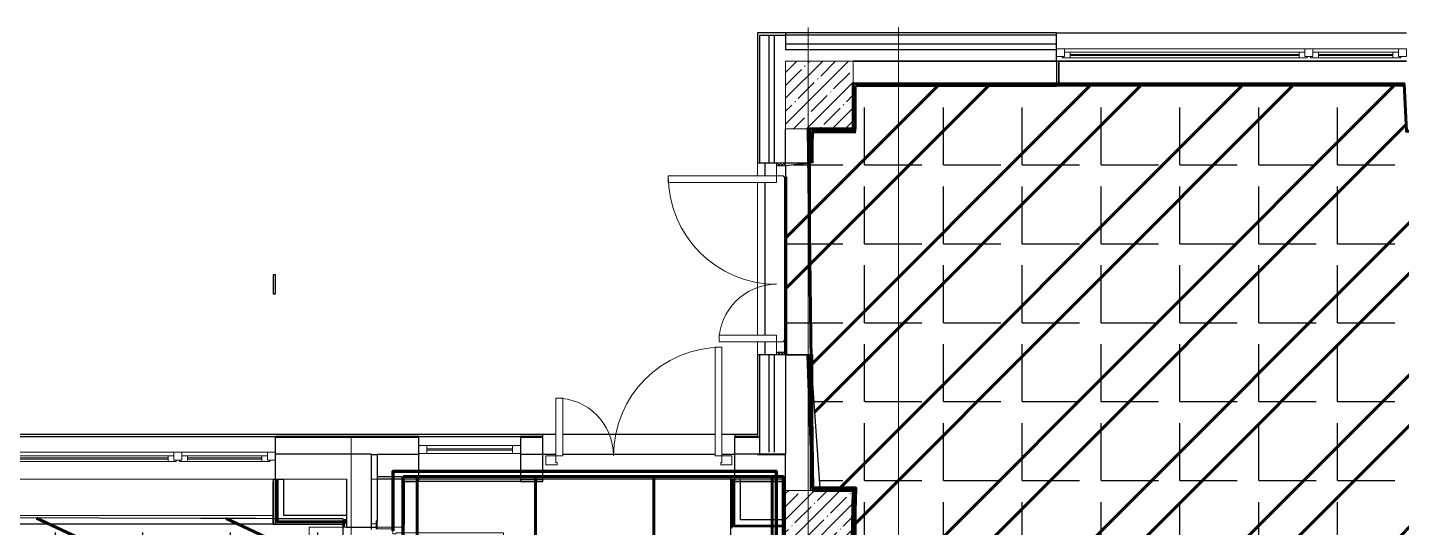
# Model space of a CAD drawing. Header units: millimetres. Extents: x -164500 to 426394, y -51911 to 102118.
# Drawn here: x 35508 to 47682, y 22836 to 27262 of the extents above; entities that cross this region are included whole.
import ezdxf

# ---------------------------------------------------------------- set-up
doc = ezdxf.new("R2010")
doc.units = ezdxf.units.MM
for name, color, linetype, lineweight in [('0) шлифовка', 5, 'Continuous', 60), ('196 1-3 этаж гидро изол', 6, 'Continuous', 60), ('284 стык. профилей', 1, 'Continuous', 120), ('374 ПК-4', 211, 'Continuous', 120), ('384 ПК-3', 30, 'Continuous', 120), ('469 плитка КР10 лестницы', 130, 'Continuous', 60), ('A-DOOR-2', 7, 'Continuous', 5), ('A-DOOR-FRAM-2', 7, 'Continuous', 5), ('A-FLOR', 7, 'Continuous', 9), ('A-GLAZ', 7, 'Continuous', 9), ('A-GLAZ-1', 7, 'Continuous', 5), ('A-WALL', 7, 'Continuous', 5), ('S-COLS-1', 7, 'Continuous', 5), ('Оси', 7, 'Continuous', 9)]:
    doc.layers.add(name, color=color, linetype=linetype, lineweight=lineweight)
doc.layers.add('1.1) плитка  КР1', color=40, linetype='Continuous')
doc.layers.add('1.1.1) Плитка КР1 Остаток', color=52, linetype='Continuous')
doc.layers.add('A-DOOR-1', color=7, linetype='Continuous', lineweight=5, true_color=0xc0c0c0)
doc.layers.add('A-DOOR-FRAM-1', color=7, linetype='Continuous', lineweight=5, true_color=0xc0c0c0)

# ---------------------------------------------------------------- blocks, each defined once
blk = doc.blocks.new('BSC_Колонна _Прямоугольная - 600х600-V29-Объем проектирования 1 этажа')
at = {"layer": 'S-COLS-1'}
h = blk.add_hatch(dxfattribs=at)
h.set_pattern_fill('FP_55', color=256, style=0, pattern_type=2)
h.set_pattern_definition([(45, (-42460, -26800), (-114.04925, 114.04925), []), (45, (-42345.95, -26800), (-114.04925, 114.04925), [201.613, -40.323, 6.706, -33.617])])
h.paths.add_polyline_path([(274, -300), (300, -300), (300, 300), (-300, 300), (-300, -300), (200, -300)])
for p, q in [((300, 300), (-300, 300)), ((-300, 300), (-300, -300)), ((300, -300), (300, 300)), ((-300, -300), (300, -300))]:
    blk.add_line(p, q, dxfattribs=at)
blk = doc.blocks.new('BSC_Колонна _Прямоугольная - 600х600-V42-Объем проектирования 1 этажа')
at = {"layer": 'S-COLS-1'}
h = blk.add_hatch(dxfattribs=at)
h.set_pattern_fill('FP_68', color=256, style=0, pattern_type=2)
h.set_pattern_definition([(45, (-42460, -23000), (-114.04925, 114.04925), []), (45, (-42345.95, -23000), (-114.04925, 114.04925), [201.613, -40.323, 6.706, -33.617])])
h.paths.add_polyline_path([(-300, -300), (300, -300), (300, 300), (-300, 300), (-300, -218)])
for p, q in [((300, 300), (-300, 300)), ((-300, 300), (-300, -300)), ((300, -300), (300, 300)), ((-300, -300), (300, -300))]:
    blk.add_line(p, q, dxfattribs=at)
blk = doc.blocks.new('110_Дверь_СКБ_2Ст - Д-1 Лестничная клетка EIS60-V94-Объем проектирования 1 этажа')
at = {"layer": 'A-DOOR-1'}
for p, q in [((-637.5, 1010), (-637.5, 110)), ((-587.5, 1010), (-637.5, 1010)), ((-587.5, 110), (-587.5, 1010)), ((662.5, 510), (612.5, 510)), ((612.5, 510), (612.5, 110)), ((662.5, 110), (662.5, 510)), ((-637.5, 110), (-587.5, 110)), ((612.5, 110), (662.5, 110))]:
    blk.add_line(p, q, dxfattribs=at)
for centre, radius, start, end in [((-637.5, 110), 900, 0, 90), ((662.5, 110), 400, 90, 180)]:
    blk.add_arc(centre, radius, start, end, dxfattribs=at)
at = {"layer": 'A-DOOR-FRAM-1'}
for p, q in [((-672.5, 118), (-742.5, 118)), ((-742.5, 118), (-742.5, 110)), ((-742.5, 110), (-672.5, 110)), ((-637.5, 110), (-687.5, 110)), ((-687.5, 110), (-687.5, 30)), ((-687.5, 30), (-627.5, 30)), ((-672.5, 30), (-687.5, 30)), ((-687.5, 30), (-687.5, -110)), ((-672.5, 110), (-672.5, 118)), ((-672.5, -110), (-672.5, 30)), ((-637.5, 60), (-637.5, 110)), ((-627.5, 60), (-637.5, 60)), ((-627.5, 30), (-627.5, 60)), ((662.5, 60), (652.5, 60)), ((652.5, 60), (652.5, 30)), ((652.5, 30), (712.5, 30)), ((662.5, 110), (662.5, 60)), ((712.5, 110), (662.5, 110)), ((767.5, 118), (697.5, 118)), ((697.5, 118), (697.5, 110)), ((697.5, 110), (767.5, 110)), ((712.5, 30), (697.5, 30)), ((697.5, 30), (697.5, -110)), ((712.5, 30), (712.5, 110)), ((712.5, -110), (712.5, 30)), ((767.5, 110), (767.5, 118)), ((-672.5, -110), (-742.5, -110)), ((-742.5, -110), (-742.5, -118)), ((-742.5, -118), (-672.5, -118)), ((-687.5, -110), (-672.5, -110)), ((-672.5, -118), (-672.5, -110)), ((697.5, -110), (712.5, -110)), ((767.5, -110), (697.5, -110)), ((697.5, -110), (697.5, -118)), ((697.5, -118), (767.5, -118)), ((767.5, -118), (767.5, -110))]:
    blk.add_line(p, q, dxfattribs=at)
blk = doc.blocks.new('120_Окно_СКБ_2Ст - 120_Окно_СКБ_2Ст 3100х2500 _мал_створка слева_-V95-Объем проектирования 1 этажа')
at = {"layer": 'A-GLAZ'}
for p, q in [((-1550, -127), (-1550, -57)), ((-1550, -57), (-1480, -57)), ((-1480, -57), (-1480, -127)), ((650, -87), (-1480, -87)), ((-1480, -87), (-1480, -127)), ((-1430, -137), (-1430, -87)), ((600, -137), (600, -87)), ((650, -127), (650, -57)), ((650, -57), (720, -57)), ((650, -127), (650, -87)), ((720, -57), (720, -127)), ((1480, -87), (720, -87)), ((720, -87), (720, -127)), ((770, -137), (770, -87)), ((1430, -137), (1430, -87)), ((1480, -127), (1480, -57)), ((1480, -57), (1550, -57)), ((1480, -127), (1480, -87)), ((1550, -57), (1550, -127)), ((-1480, -127), (-1550, -127)), ((-1480, -127), (-1500, -127)), ((-1500, -127), (-1500, -137)), ((-1500, -137), (670, -137)), ((670, -137), (-1500, -137)), ((720, -127), (650, -127)), ((670, -127), (650, -127)), ((670, -137), (670, -127)), ((720, -127), (700, -127)), ((700, -127), (700, -137)), ((700, -137), (1500, -137)), ((1500, -137), (700, -137)), ((1550, -127), (1480, -127)), ((1500, -127), (1480, -127)), ((1500, -137), (1500, -127))]:
    blk.add_line(p, q, dxfattribs=at)
at = {"layer": 'A-GLAZ-1'}
for p, q in [((1550, -57), (-1550, -57)), ((-1430, -107), (600, -107)), ((600, -117), (-1430, -117)), ((770, -107), (1430, -107)), ((1430, -117), (770, -117)), ((-1550, -127), (-1500, -127)), ((670, -127), (700, -127)), ((1500, -127), (1550, -127))]:
    blk.add_line(p, q, dxfattribs=at)
blk = doc.blocks.new('110_Дверь_СКБ_2Ст_Наружная - ДН-1_л__ Двухстворчатая 1350 х3200 _ЛК_ в свету с верхним остеклением 2-22448815-Объем проектирования 1 этажа')
at = {"layer": 'A-DOOR-1'}
for p, q in [((754.5, 869), (694.5, 869)), ((694.5, 869), (694.5, -91)), ((754.5, -91), (754.5, 869)), ((-715.5, 419), (-715.5, -91)), ((-655.5, 419), (-715.5, 419)), ((-655.5, -91), (-655.5, 419)), ((-715.5, -91), (-655.5, -91)), ((694.5, -91), (754.5, -91))]:
    blk.add_line(p, q, dxfattribs=at)
for centre, radius, start, end in [((754.5, -91), 960, 90, 180), ((-715.5, -91), 510, 0, 90)]:
    blk.add_arc(centre, radius, start, end, dxfattribs=at)
at = {"layer": 'A-DOOR-FRAM-1'}
for p, q in [((-715.5, -91), (-805.5, -91)), ((-805.5, -91), (-805.5, -171)), ((-715.5, -151), (-715.5, -91)), ((754.5, -91), (754.5, -151)), ((844.5, -91), (754.5, -91)), ((844.5, -171), (844.5, -91)), ((-805.5, -171), (-705.5, -171)), ((-705.5, -151), (-715.5, -151)), ((-705.5, -171), (-705.5, -151)), ((754.5, -151), (744.5, -151)), ((744.5, -151), (744.5, -171)), ((744.5, -171), (844.5, -171))]:
    blk.add_line(p, q, dxfattribs=at)
blk = doc.blocks.new('120_Окно_СКБ_2Ст - 120_Окно_СКБ_2Ст 3100х2500 _мал_створка слева_-22273855-Объем проектирования 1 этажа')
at = {"layer": 'A-GLAZ'}
for p, q in [((-1550, -75), (-1550, -5)), ((-1550, -5), (-1480, -5)), ((-1480, -75), (-1550, -75)), ((-1480, -75), (-1500, -75)), ((-1500, -75), (-1500, -85)), ((-1500, -85), (670, -85)), ((670, -85), (-1500, -85)), ((-1480, -5), (-1480, -75)), ((650, -35), (-1480, -35)), ((-1480, -35), (-1480, -75)), ((-1430, -85), (-1430, -35)), ((600, -85), (600, -35)), ((650, -75), (650, -5)), ((650, -5), (720, -5)), ((650, -75), (650, -35)), ((720, -75), (650, -75)), ((670, -75), (650, -75)), ((670, -85), (670, -75)), ((720, -75), (700, -75)), ((700, -75), (700, -85)), ((700, -85), (1500, -85)), ((1500, -85), (700, -85)), ((720, -5), (720, -75)), ((1480, -35), (720, -35)), ((720, -35), (720, -75)), ((770, -85), (770, -35)), ((1430, -85), (1430, -35)), ((1480, -75), (1480, -5)), ((1480, -5), (1550, -5)), ((1480, -75), (1480, -35)), ((1550, -75), (1480, -75)), ((1500, -75), (1480, -75)), ((1500, -85), (1500, -75)), ((1550, -5), (1550, -75))]:
    blk.add_line(p, q, dxfattribs=at)
at = {"layer": 'A-GLAZ-1'}
for p, q in [((1550, -5), (-1550, -5)), ((-1550, -75), (-1500, -75)), ((-1430, -55), (600, -55)), ((600, -65), (-1430, -65)), ((670, -75), (700, -75)), ((770, -55), (1430, -55)), ((1430, -65), (770, -65)), ((1500, -75), (1550, -75))]:
    blk.add_line(p, q, dxfattribs=at)
blk = doc.blocks.new('120_Окно_СКБ_1Ст - 120_Окно_СКБ_1Ст 900х2500_h_ глухое-23537403-Объем проектирования 1 этажа')
at = {"layer": 'A-GLAZ'}
for p, q in [((-450, -67), (-450, 3)), ((-450, 3), (-380, 3)), ((-380, 3), (-380, -67)), ((380, -67), (380, 3)), ((380, 3), (450, 3)), ((450, 3), (450, -67)), ((-380, -67), (-450, -67)), ((450, -67), (380, -67))]:
    blk.add_line(p, q, dxfattribs=at)
at = {"layer": 'A-GLAZ-1'}
for p, q in [((450, 3), (-450, 3)), ((-450, -67), (450, -67)), ((380, -27), (-380, -27)), ((380, -37), (-380, -37))]:
    blk.add_line(p, q, dxfattribs=at)
blk = doc.blocks.new('110_Дверь_СКБ_2Ст_Наружная - ДН-1_л__ Двухстворчатая 1350 х3200 _ЛК_ в свету с верхним остеклением EI30-23529464-Объем проектирования 1 этажа')
at = {"layer": 'A-DOOR-2'}
h = blk.add_hatch(dxfattribs=at)
h.set_pattern_fill('FP_168', color=256, style=0, pattern_type=2)
h.set_pattern_definition([(135, (1451.41, 189.685), (-14.14214, -14.14214), []), (225, (1451.41, 189.685), (14.14214, -14.14214), [])])
h.paths.add_polyline_path([(844.5, -125), (869.5, -125), (869.5, -45), (844.5, -45), (844.5, -105)])
at = {"layer": 'A-DOOR-FRAM-2'}
h = blk.add_hatch(dxfattribs=at)
h.set_pattern_fill('FP_169', color=256, style=0, pattern_type=2)
h.set_pattern_definition([(45, (-671.384, 189.685), (-14.1421, 14.1421), []), (135, (-671.384, 189.685), (-14.1421, -14.1421), [])])
h.paths.add_polyline_path([(-830.5, -45), (-830.5, -125), (-805.5, -125), (-805.5, -45)])
at = {"layer": 'A-DOOR-1'}
for p, q in [((754.5, 915), (694.5, 915)), ((694.5, 915), (694.5, -45)), ((754.5, -45), (754.5, 915)), ((-715.5, 465), (-715.5, -45)), ((-655.5, 465), (-715.5, 465)), ((-655.5, -45), (-655.5, 465)), ((-715.5, -45), (-655.5, -45)), ((694.5, -45), (754.5, -45))]:
    blk.add_line(p, q, dxfattribs=at)
for centre, radius, start, end in [((754.5, -45), 960, 90, 180), ((-715.5, -45), 510, 0, 90)]:
    blk.add_arc(centre, radius, start, end, dxfattribs=at)
at = {"layer": 'A-DOOR-FRAM-1'}
for p, q in [((-805.5, -45), (-830.5, -45)), ((-830.5, -45), (-830.5, -125)), ((-715.5, -45), (-805.5, -45)), ((-805.5, -45), (-805.5, -125)), ((-805.5, -125), (-805.5, -45)), ((-715.5, -105), (-715.5, -45)), ((-705.5, -105), (-715.5, -105)), ((-705.5, -125), (-705.5, -105)), ((754.5, -105), (744.5, -105)), ((744.5, -105), (744.5, -125)), ((754.5, -45), (754.5, -105)), ((844.5, -45), (754.5, -45)), ((844.5, -125), (844.5, -45)), ((869.5, -45), (844.5, -45)), ((844.5, -45), (844.5, -125)), ((869.5, -125), (869.5, -45)), ((-830.5, -125), (-805.5, -125)), ((-805.5, -125), (-705.5, -125)), ((744.5, -125), (844.5, -125)), ((844.5, -125), (869.5, -125))]:
    blk.add_line(p, q, dxfattribs=at)
blk = doc.blocks.new('Зашивка приборов отопления11 - Зашивка приборов отопления-33278624-Объем проектирования 1 этажа')
at = {"layer": 'A-WALL'}
for p, q in [((37620, 23400), (34560, 23400)), ((34560, 23079), (37620, 23079)), ((37620, 23079), (34560, 23079)), ((34560, 23004), (37620, 23004))]:
    blk.add_line(p, q, dxfattribs=at)

msp = doc.modelspace()

# ---------------------------------------------------------------- hatches: boundary and pattern name
at = {"layer": '0) шлифовка', "true_color": 0x2776bb}
h = msp.add_hatch(dxfattribs=at)
h.set_pattern_fill('ANSI31', color=152, scale=222, angle=110)
h.set_pattern_definition([(155, (205553.1, 26879), (-297.8825, -638.811), [])])
h.paths.add_polyline_path([(28087.437, 10813.069), (28066.437, 10813.119), (28059.493, 7854.627), (30229.487, 7849.533), (30229.397, 7811.533), (32729.391, 7805.665), (32729.48, 7843.664), (38538.464, 7830.028), (38544.938, 10588.021), (37994.939, 10589.312), (37996.212, 11131.31), (38276.211, 11130.653), (38303.868, 22912.621), (37674.37, 22914.098), (37531.861, 22914.433), (37044.872, 22915.576), (37044.874, 22916.576), (35244.879, 22920.801), (35244.876, 22919.801), (34757.887, 22920.944), (34615.378, 22921.279), (34285.879, 22922.052), (34264.18, 13678.078), (28094.197, 13692.561)])
h.paths.add_polyline_path([(38543.342, 9908.035), (38804.702, 9908.035), (38804.702, 7853.938), (38543.342, 7853.938)])
h.paths.add_polyline_path([(38824.702, 22789.216), (38314.702, 22789.216), (38314.702, 21459.216), (38824.702, 21459.216)])
at = {"layer": '1.1) плитка  КР1'}
h = msp.add_hatch(dxfattribs=at)
h.set_pattern_fill('ANGLE', color=256, scale=100)
h.set_pattern_definition([(0, (42224.7, 26743.94), (0, 698.5), [508, -190.5]), (90, (42224.7, 26743.94), (-698.5, 4e-14), [508, -190.5])])
h.paths.add_polyline_path([(54824.702, 12184.438), (54834.702, 11783.938), (56619.963, 11784.938), (56619.963, 15695.731), (57414.702, 15695.731), (57386.702, 18691.938), (57966.702, 18821.523), (57966.702, 20355.938), (51436.702, 20355.938), (51436.702, 26313.938), (50903.702, 26313.938), (50903.702, 26722.938), (48844.702, 26743.938), (48845.702, 26343.438), (47749.702, 26343.438), (47724.702, 26363.938), (47703.702, 26742.938), (42845.702, 26742.938), (42845.702, 26363.938), (42465.702, 26343.938), (42465.702, 26063.938), (42224.702, 26038.938), (42224.702, 24363.938), (42444.702, 24363.938), (42527.875, 23183.938), (42845.702, 23184.938), (42845.702, 21962.938), (42465.702, 21962.938), (42465.702, 20164.938), (42824.702, 20164.938), (42845.702, 19563.938), (42465.702, 19562.938), (42465.702, 17764.938), (42845.702, 17764.938), (42845.702, 16542.938), (42465.702, 16542.938), (42465.702, 14971.895), (45995.724, 14966.395), (46024.702, 11803.938), (48203.702, 11773.938), (48203.702, 12184.938), (48845.702, 12184.938), (48895.702, 11803.938), (51723.702, 11803.938), (51723.702, 12163.938), (52422.44, 12184.938), (52378.571, 11763.938), (54214.702, 11783.938), (54214.702, 12225.418), (54832.702, 12225.418)])
edge = h.paths.add_edge_path(flags=16)
edge.add_arc((48509.596, 16886.524), 491.712, 0, 360)
edge = h.paths.add_edge_path(flags=16)
edge.add_arc((54504.756, 16876.517), 491.712, 0, 360)
edge = h.paths.add_edge_path(flags=16)
edge.add_arc((48534.113, 22870.242), 491.712, 0, 360)
at = {"layer": '1.1.1) Плитка КР1 Остаток'}
h = msp.add_hatch(dxfattribs=at)
h.set_pattern_fill('ANGLE', color=256, scale=111)
h.set_pattern_definition([(0, (205553.1, 26879), (0, 775.335), [563.88, -211.455]), (90, (205553.1, 26879), (-775.335, 5e-14), [563.88, -211.455])])
h.paths.add_polyline_path([(28087.437, 10813.069), (28066.437, 10813.119), (28059.493, 7854.627), (30229.487, 7849.533), (30229.397, 7811.533), (32729.391, 7805.665), (32729.48, 7843.664), (38538.464, 7830.028), (38544.938, 10588.021), (37994.939, 10589.312), (37996.212, 11131.31), (38276.211, 11130.653), (38303.868, 22912.621), (37674.37, 22914.098), (37531.861, 22914.433), (37044.872, 22915.576), (37044.874, 22916.576), (35244.879, 22920.801), (35244.876, 22919.801), (34757.887, 22920.944), (34615.378, 22921.279), (34285.879, 22922.052), (34264.18, 13678.078), (28094.197, 13692.561)])
h.paths.add_polyline_path([(38543.342, 9908.035), (38804.702, 9908.035), (38804.702, 7853.938), (38543.342, 7853.938)])
h.paths.add_polyline_path([(38824.702, 22789.216), (38314.702, 22789.216), (38314.702, 21459.216), (38824.702, 21459.216)])
at = {"layer": '196 1-3 этаж гидро изол'}
h = msp.add_hatch(dxfattribs=at)
h.set_pattern_fill('ANSI32', color=256, scale=100)
h.set_pattern_definition([(45, (42224.7, 26743.9), (-673.52, 673.52), []), (45, (42673.7, 26743.9), (-673.52, 673.52), [])])
h.paths.add_polyline_path([(54824.702, 12184.438), (54834.702, 11783.938), (56619.963, 11784.938), (56619.963, 15695.731), (57414.702, 15695.731), (57386.702, 18691.938), (57966.702, 18821.523), (57966.702, 20355.938), (51436.702, 20355.938), (51436.702, 26313.938), (50903.702, 26313.938), (50903.702, 26722.938), (48844.702, 26743.938), (48845.702, 26343.438), (47749.702, 26343.438), (47724.702, 26363.938), (47703.702, 26742.938), (42845.702, 26742.938), (42845.702, 26363.938), (42465.702, 26343.938), (42465.702, 26063.938), (42224.702, 26038.938), (42224.702, 24363.938), (42444.702, 24363.938), (42527.875, 23183.938), (42845.702, 23184.938), (42845.702, 21962.938), (42465.702, 21962.938), (42465.702, 20164.938), (42824.702, 20164.938), (42845.702, 19563.938), (42465.702, 19562.938), (42465.702, 17764.938), (42845.702, 17764.938), (42845.702, 16542.938), (42465.702, 16542.938), (42465.702, 14971.895), (45995.724, 14966.395), (46024.702, 11803.938), (48203.702, 11773.938), (48203.702, 12184.938), (48845.702, 12184.938), (48895.702, 11803.938), (51723.702, 11803.938), (51723.702, 12163.938), (52422.44, 12184.938), (52378.571, 11763.938), (54214.702, 11783.938), (54214.702, 12225.418), (54832.702, 12225.418)])
edge = h.paths.add_edge_path(flags=16)
edge.add_arc((48509.596, 16886.524), 491.712, 0, 360)
edge = h.paths.add_edge_path(flags=16)
edge.add_arc((54504.756, 16876.517), 491.712, 0, 360)
edge = h.paths.add_edge_path(flags=16)
edge.add_arc((48534.113, 22870.242), 491.712, 0, 360)
at = {"layer": '469 плитка КР10 лестницы'}
h = msp.add_hatch(dxfattribs=at)
h.set_pattern_fill('ANGLE', color=256, scale=150)
h.set_pattern_definition([(0, (205553.1, 26879), (0, 1047.75), [762, -285.75]), (90, (205553.1, 26879), (-1047.75, 6e-14), [762, -285.75])])
h.paths.add_polyline_path([(38836.749, 23287.371), (42203.702, 23287.371), (42203.702, 20463.938), (38836.749, 20463.938)])

# ---------------------------------------------------------------- linework, layer by layer
for p, q in [((42224.702, 27213.938), (41974.702, 27213.938)), ((41974.702, 27213.938), (41974.702, 26063.938)), ((41994.702, 27193.938), (42224.702, 27193.938)), ((41994.702, 27193.938), (41994.702, 26063.938)), ((42074.702, 27193.938), (42074.702, 26063.938)), ((42124.702, 27193.938), (42124.702, 26063.938)), ((44624.702, 27213.938), (42224.702, 27213.938)), ((42224.702, 27213.938), (42224.702, 27063.938)), ((44624.702, 27193.938), (42224.702, 27193.938)), ((44624.702, 27193.938), (44624.702, 27213.938)), ((44624.702, 27213.938), (47724.702, 27213.938)), ((44624.702, 26963.938), (44624.702, 27193.938)), ((44624.702, 27113.938), (42224.702, 27113.938)), ((44624.702, 27063.938), (42224.702, 27063.938)), ((44644.702, 26963.938), (42824.702, 26963.938)), ((42824.702, 26963.938), (44624.702, 26963.938)), ((44624.702, 26963.938), (44624.702, 26743.938)), ((47724.702, 26963.938), (44644.702, 26963.938)), ((44644.702, 26963.938), (47724.702, 26963.938)), ((44644.702, 26951.938), (44644.702, 26963.938)), ((44645.702, 26951.938), (44644.702, 26951.938)), ((44644.702, 26951.938), (44644.702, 26763.938)), ((44645.702, 26763.938), (44645.702, 26951.938)), ((44644.702, 26763.938), (42824.702, 26763.938)), ((42844.702, 26356.198), (42844.702, 26743.938)), ((42844.702, 26743.938), (42845.702, 26743.938)), ((47704.702, 26743.938), (42845.702, 26743.938)), ((42845.702, 26342.938), (42845.702, 26742.938)), ((42845.702, 26742.938), (44624.702, 26742.938)), ((44624.702, 26742.938), (44624.702, 26743.938)), ((47703.702, 26742.938), (44624.702, 26742.938)), ((44644.702, 26763.938), (44645.702, 26763.938)), ((44645.702, 26763.938), (47703.702, 26763.938)), ((42224.702, 26063.938), (42224.702, 26363.938)), ((42444.702, 26063.938), (42444.702, 26363.938)), ((42465.702, 26343.938), (42464.702, 26343.938)), ((42465.702, 26063.938), (42465.702, 26342.938)), ((42465.702, 26342.938), (42845.702, 26342.938)), ((41974.702, 26063.938), (41994.702, 26063.938)), ((41994.702, 26063.938), (42144.702, 26063.938)), ((42044.702, 25948.938), (42044.702, 26063.938)), ((42224.702, 26063.938), (42444.702, 26063.938)), ((42464.702, 26063.938), (42465.702, 26063.938)), ((42044.702, 24538.938), (42044.702, 25888.938)), ((37683.702, 25071.95), (37683.702, 24904.229)), ((37684.702, 25071.95), (37683.702, 25071.95)), ((37684.702, 25071.95), (37684.702, 24904.229)), ((37704.702, 25071.95), (37684.702, 25071.95)), ((37704.702, 24904.229), (37704.702, 25071.95)), ((37683.702, 24904.229), (37684.702, 24904.229)), ((37684.702, 24904.229), (37704.702, 24904.229)), ((42044.702, 24363.938), (42044.702, 24478.938)), ((41994.702, 24363.938), (41974.702, 24363.938)), ((41974.702, 24363.938), (41974.702, 23641.66)), ((42144.702, 24363.938), (41994.702, 24363.938)), ((41994.702, 24363.938), (41994.702, 23483.66)), ((42074.702, 24363.938), (42074.702, 23503.66)), ((42124.702, 24363.938), (42124.702, 23503.66)), ((42444.702, 24363.938), (42224.702, 24363.938)), ((42224.702, 24363.938), (42224.702, 23483.938)), ((42444.702, 23163.938), (42444.702, 24363.938)), ((42465.702, 24363.938), (42464.702, 24363.938)), ((42465.702, 23184.938), (42465.702, 24363.938)), ((33924.569, 23663.66), (40189.702, 23663.66)), ((34604.702, 23641.66), (37704.702, 23641.66)), ((38974.702, 23641.66), (37704.702, 23641.66)), ((37704.702, 23641.66), (37704.702, 23633.66)), ((38974.702, 23636.66), (37704.702, 23636.66)), ((38974.702, 23633.66), (37704.702, 23633.66)), ((37704.702, 22867.938), (37704.702, 23633.66)), ((38974.702, 23633.66), (38974.702, 23641.66)), ((38974.702, 23641.66), (39874.702, 23641.66)), ((38974.702, 23243.938), (38974.702, 23633.66)), ((40074.702, 23641.66), (39874.702, 23641.66)), ((39874.702, 23641.66), (39874.702, 23633.66)), ((40074.702, 23636.66), (39874.702, 23636.66)), ((40074.702, 23633.66), (39874.702, 23633.66)), ((39874.702, 23633.66), (39874.702, 23243.938)), ((40074.702, 23641.66), (40074.702, 23663.66)), ((40074.702, 23633.66), (40074.702, 23641.66)), ((40074.702, 23243.938), (40074.702, 23633.66)), ((40249.702, 23663.66), (41599.702, 23663.66)), ((41659.702, 23663.66), (41974.702, 23663.66)), ((41774.702, 23663.66), (41774.702, 23641.66)), ((41974.702, 23641.66), (41774.702, 23641.66)), ((41774.702, 23641.66), (41774.702, 23633.66)), ((41994.702, 23636.66), (41774.702, 23636.66)), ((41994.702, 23633.66), (41774.702, 23633.66)), ((41774.702, 22853.938), (41774.702, 23633.66)), ((41974.702, 23636.66), (41974.702, 23641.66)), ((38554.702, 23483.938), (37704.702, 23483.938)), ((38554.702, 22819.216), (38554.702, 23483.938)), ((38554.702, 23483.66), (38604.702, 23483.66)), ((38604.702, 23483.938), (38974.702, 23483.938)), ((38604.702, 23483.938), (38604.702, 23483.66)), ((38604.702, 23483.66), (38604.702, 22894.216)), ((39874.702, 23483.938), (40074.702, 23483.938)), ((40189.702, 23483.66), (40074.702, 23483.66)), ((41599.702, 23483.66), (40249.702, 23483.66)), ((41774.702, 23483.66), (41659.702, 23483.66)), ((41974.702, 23483.938), (41774.702, 23483.938)), ((41974.702, 23483.938), (41974.702, 23483.66)), ((42224.702, 23483.938), (41974.702, 23483.938)), ((41974.702, 23483.66), (41994.702, 23483.66)), ((41994.702, 23483.66), (42224.702, 23483.66)), ((42224.702, 23163.938), (42224.702, 23483.938)), ((42464.702, 23441.249), (42464.702, 23244.701)), ((37684.702, 23263.938), (37779.702, 23263.938)), ((37684.702, 23263.938), (37684.702, 23243.438)), ((37717.202, 22880.438), (37717.202, 23263.938)), ((37729.702, 22892.938), (37729.702, 23263.938)), ((37779.702, 22942.938), (37779.702, 23263.938)), ((38334.702, 23263.938), (38334.702, 22839.216)), ((38824.702, 23284.216), (38604.702, 23284.216)), ((38974.702, 23263.938), (38604.702, 23263.938)), ((38824.702, 23284.216), (38824.702, 22894.216)), ((38824.702, 23263.938), (38824.702, 20463.938)), ((42224.702, 23263.938), (38824.702, 23263.938)), ((39874.702, 23263.938), (38974.702, 23263.938)), ((39874.702, 23263.938), (40074.702, 23263.938)), ((42224.702, 23263.938), (41749.702, 23263.938)), ((41749.702, 23263.938), (41749.702, 22828.938)), ((41762.202, 22841.438), (41762.202, 23263.938)), ((41824.702, 22903.938), (41824.702, 23263.938)), ((42224.702, 20463.938), (42224.702, 23263.938)), ((37684.702, 23243.438), (37683.702, 23243.438)), ((37683.702, 23243.438), (37683.702, 22866.938)), ((37684.702, 22867.938), (37684.702, 23243.438)), ((38844.702, 23243.938), (38974.702, 23243.938)), ((38844.702, 23243.938), (38844.702, 23242.938)), ((38844.702, 23230.923), (38844.702, 23242.938)), ((40074.702, 23242.938), (38844.702, 23242.938)), ((38844.702, 23230.923), (38844.702, 22864.216)), ((38845.702, 22839.216), (38845.702, 23242.938)), ((39874.702, 23243.938), (38974.702, 23243.938)), ((38974.702, 23242.938), (38974.702, 23243.938)), ((39874.702, 23243.938), (40074.702, 23243.938)), ((39874.702, 23243.938), (39874.702, 23242.938)), ((40074.702, 23242.938), (40074.702, 23243.938)), ((41824.702, 23243.938), (41774.702, 23243.938)), ((41774.702, 23242.938), (41824.702, 23242.938)), ((41824.702, 23243.938), (42204.702, 23243.938)), ((42204.702, 23242.938), (41824.702, 23242.938)), ((42203.702, 22903.938), (42203.702, 23242.938)), ((42204.702, 23242.938), (42204.702, 23243.938)), ((42204.702, 15083.938), (42204.702, 23242.938)), ((42464.702, 23183.938), (42464.702, 23184.938)), ((42845.702, 23184.938), (42465.702, 23184.938)), ((42527.875, 23183.938), (42844.702, 23183.938)), ((42844.702, 21963.938), (42844.702, 23183.938)), ((42845.702, 21963.938), (42845.702, 23184.938)), ((38314.702, 22887.938), (37704.702, 22887.938)), ((38334.702, 22892.938), (37729.702, 22892.938)), ((38334.702, 22942.938), (37779.702, 22942.938)), ((38314.702, 22905.438), (38313.702, 22905.438)), ((38313.702, 22905.438), (38313.702, 22867.938)), ((38334.702, 22905.438), (38314.702, 22905.438)), ((38314.702, 22839.216), (38314.702, 22905.438)), ((42224.702, 22903.938), (41824.702, 22903.938)), ((42203.702, 22903.938), (42203.702, 22828.938)), ((37684.202, 22866.938), (34625.702, 22866.938)), ((37684.202, 22867.938), (37684.202, 22866.938)), ((37684.202, 22866.938), (38313.702, 22866.938)), ((37704.702, 22867.938), (37704.702, 22867.938)), ((38334.702, 22880.438), (37717.202, 22880.438)), ((38313.702, 22866.938), (38313.702, 22839.216)), ((38334.702, 22839.216), (38596.702, 22839.216)), ((38832.702, 22864.216), (38844.702, 22864.216)), ((38844.702, 22839.216), (38845.702, 22839.216)), ((42224.702, 22841.438), (41762.202, 22841.438)), ((42224.702, 22853.938), (41774.702, 22853.938))]:
    msp.add_line(p, q)
at = {"flags": 128}
for points in [[(41740.741, 23280.554), (38836.749, 23287.371), (38817.623, 15139.393), (42175.613, 15131.511), (42190.129, 21315.058), (41811.13, 21315.948), (41736.13, 21316.124), (41739.793, 22876.555)], [(28087.437, 10813.069), (28066.437, 10813.119), (28059.493, 7854.627), (30229.487, 7849.533), (30229.397, 7811.533), (32729.391, 7805.665), (32729.48, 7843.664), (38538.464, 7830.028), (38544.938, 10588.021), (37994.939, 10589.312), (37996.212, 11131.31), (38276.211, 11130.653), (38303.868, 22912.621), (37674.37, 22914.098), (37531.861, 22914.433), (37044.872, 22915.576), (37044.874, 22916.576), (35244.879, 22920.801), (35244.876, 22919.801), (34757.887, 22920.944), (34615.378, 22921.279), (34285.879, 22922.052), (34264.18, 13678.078), (28094.197, 13692.561)]]:
    msp.add_lwpolyline(points, close=True, dxfattribs=at)
at = {"layer": '1.1) плитка  КР1'}
msp.add_lwpolyline([(47703.702, 26742.938), (42845.702, 26742.938), (42845.702, 26363.938), (42465.702, 26343.938), (42465.702, 26063.938), (42224.702, 26038.938), (42224.702, 24363.938), (42444.702, 24363.938), (42527.875, 23183.938), (42845.702, 23184.938), (42845.702, 21962.938), (42465.702, 21962.938), (42465.702, 20164.938), (42824.702, 20164.938), (42845.702, 19563.938), (42465.702, 19562.938), (42465.702, 17764.938), (42845.702, 17764.938), (42845.702, 16542.938), (42465.702, 16542.938), (42465.702, 14971.895), (45995.724, 14966.395), (46024.702, 11803.938), (48203.702, 11773.938)], dxfattribs=at)
at = {"layer": '196 1-3 этаж гидро изол'}
msp.add_lwpolyline([(45995.724, 14967.395), (42465.702, 14966.395), (42444.702, 16466.951), (42845.702, 16466.951), (42845.702, 17688.938), (42444.702, 17738.938), (42444.702, 19588.938), (42799.702, 19588.938), (42799.702, 20088.938), (42465.702, 20138.938), (42465.702, 21988.938), (42799.702, 21988.938), (42824.702, 23163.938), (42465.702, 23163.938), (42424.702, 26363.938), (42824.702, 26363.938), (42824.702, 26763.938), (47703.702, 26763.938), (47724.702, 26343.938), (48844.702, 26343.438), (48844.702, 26723.938), (50903.702, 26763.938), (50924.702, 26362.938), (51444.702, 26387.938)], dxfattribs=at)
at = {"layer": '284 стык. профилей'}
msp.add_lwpolyline([(42224.702, 25938.938), (42224.702, 24363.938)], dxfattribs=at)
at = {"layer": '374 ПК-4'}
msp.add_lwpolyline([(38743.742, 21607.309), (38743.742, 15152.309), (42143.742, 15152.309), (42143.742, 23332.309), (38743.742, 23332.309), (38743.742, 22807.309)], dxfattribs=at)
at = {"layer": '384 ПК-3'}
for points in [[(42444.702, 26063.938), (42465.702, 26342.938), (42845.702, 26342.938)], [(45457.411, 14615.434), (45995.702, 14629.926), (45995.702, 14946.395), (42424.702, 14946.395), (42465.702, 16542.938), (42824.702, 16542.938), (42845.702, 17763.938), (42464.702, 17738.938), (42465.702, 19562.938), (42824.702, 19526.438), (42845.702, 20163.938), (42465.702, 20164.938), (42465.702, 21962.938), (42812.202, 21962.938), (42845.702, 23184.938), (42465.702, 23184.938), (42424.702, 24363.938)]]:
    msp.add_lwpolyline(points, dxfattribs=at)
at = {"layer": '469 плитка КР10 лестницы'}
msp.add_lwpolyline([(38836.749, 23287.371), (42203.702, 23287.371), (42203.702, 20463.938), (38836.749, 20463.938)], close=True, dxfattribs=at)
at = {"layer": 'A-FLOR'}
for p, q in [((42845.702, 26743.938), (47704.702, 26743.938)), ((42464.702, 26063.938), (42464.702, 26343.938)), ((42465.702, 26343.938), (42844.702, 26343.938)), ((42844.702, 26343.938), (42844.702, 26356.198)), ((41974.702, 25948.938), (41974.702, 26063.938)), ((42444.702, 24363.938), (42444.702, 26063.938)), ((42444.702, 26063.938), (42464.702, 26063.938)), ((42224.702, 24488.938), (42224.702, 25938.938)), ((41974.702, 24538.938), (41974.702, 25888.938)), ((41974.702, 24363.938), (41974.702, 24478.938)), ((42464.702, 24363.938), (42444.702, 24363.938)), ((42464.702, 23441.249), (42464.702, 24363.938)), ((42464.702, 23276.049), (42464.702, 23438.938)), ((37684.702, 23263.938), (34624.702, 23263.938)), ((37779.702, 23263.938), (38334.702, 23263.938)), ((38554.702, 23263.938), (38604.702, 23263.938)), ((40074.702, 23263.938), (41749.702, 23263.938)), ((42464.702, 23245.019), (42464.702, 23274.91)), ((42464.702, 23184.938), (42464.702, 23244.701)), ((42527.875, 23183.938), (42464.702, 23183.938)), ((42844.702, 23183.938), (42529.273, 23183.938)), ((42844.702, 21963.938), (42844.702, 23183.938)), ((34624.702, 22942.938), (37684.702, 22942.938)), ((34294.702, 22867.938), (37704.702, 22867.938)), ((37704.702, 22867.938), (38334.702, 22867.938)), ((38004.739, 22839.216), (38334.702, 22839.216)), ((38004.739, 21439.216), (38004.739, 22839.216)), ((38554.702, 22867.938), (38596.702, 22867.938)), ((38844.702, 22864.216), (38844.702, 22789.216))]:
    msp.add_line(p, q, dxfattribs=at)
at = {"layer": 'Оси'}
for points in [[(42424.702, -2042.321), (42424.702, 2957.679), (42424.702, 22262.009), (42424.702, 27262.009)], [(43652.75, -2042.321), (43652.75, -1322.84), (43224.702, -759.518), (43224.702, 4240.482), (43224.702, 22262.009), (43224.702, 27262.009)], [(38374.702, -2042.321), (38374.702, 2957.679), (38374.702, 18641.66), (38374.702, 23641.66)]]:
    msp.add_lwpolyline(points, dxfattribs=at)

# ---------------------------------------------------------------- block references
at = {"color": 3}
for name, p in [('120_Окно_СКБ_2Ст - 120_Окно_СКБ_2Ст 3100х2500 _мал_створка слева_-22273855-Объем проектирования 1 этажа', (46174.702, 27078.938)), ('120_Окно_СКБ_2Ст - 120_Окно_СКБ_2Ст 3100х2500 _мал_створка слева_-V95-Объем проектирования 1 этажа', (36154.702, 23558.66)), ('120_Окно_СКБ_1Ст - 120_Окно_СКБ_1Ст 900х2500_h_ глухое-23537403-Объем проектирования 1 этажа', (39424.702, 23558.66))]:
    msp.add_blockref(name, p, dxfattribs=at)
for name, p in [('BSC_Колонна _Прямоугольная - 600х600-V29-Объем проектирования 1 этажа', (42524.702, 26663.938)), ('110_Дверь_СКБ_2Ст_Наружная - ДН-1_л__ Двухстворчатая 1350 х3200 _ЛК_ в свету с верхним остеклением 2-22448815-Объем проектирования 1 этажа', (40905.202, 23562.66)), ('Зашивка приборов отопления11 - Зашивка приборов отопления-33278624-Объем проектирования 1 этажа', (64.702, -136.062)), ('BSC_Колонна _Прямоугольная - 600х600-V42-Объем проектирования 1 этажа', (42524.702, 22863.938))]:
    msp.add_blockref(name, p)
for name, p, rotation in [('110_Дверь_СКБ_2Ст_Наружная - ДН-1_л__ Двухстворчатая 1350 х3200 _ЛК_ в свету с верхним остеклением EI30-23529464-Объем проектирования 1 этажа', (42099.702, 25194.438), 89.9999999999999), ('110_Дверь_СКБ_2Ст - Д-1 Лестничная клетка EIS60-V94-Объем проектирования 1 этажа', (38714.702, 22151.716), 269.9999999999999)]:
    msp.add_blockref(name, p, dxfattribs=dict(rotation=rotation))

doc.saveas('drawing.dxf')
